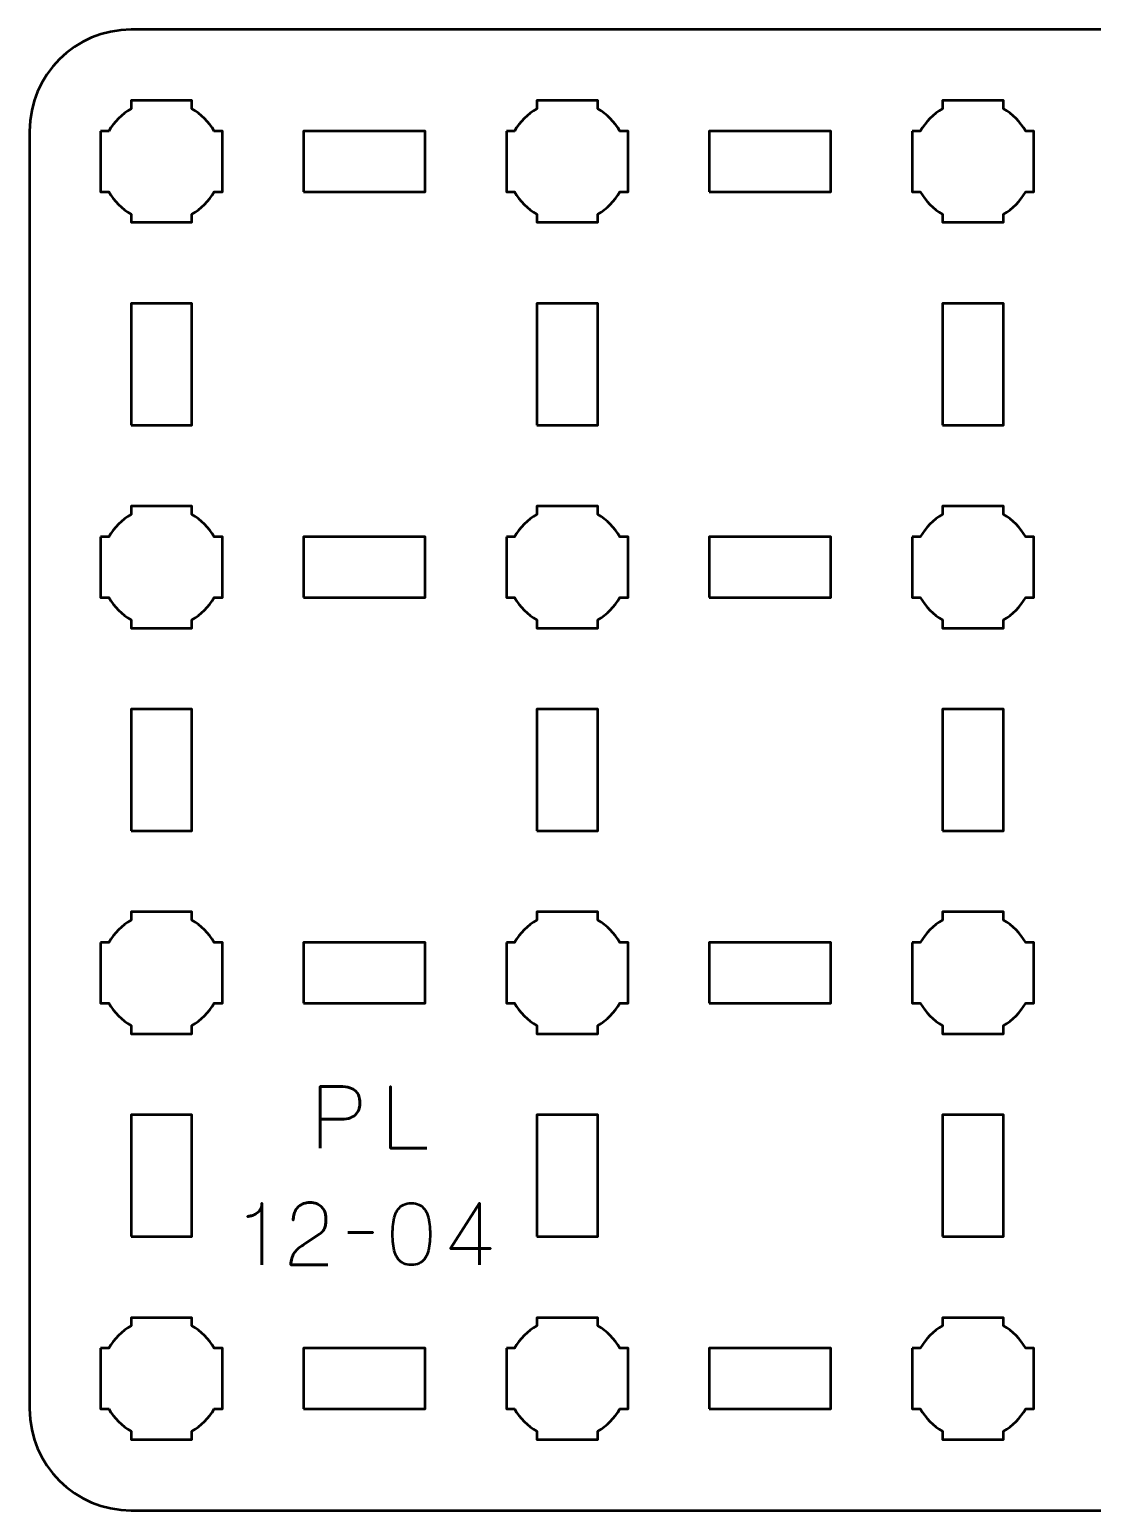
# Model space of a CAD drawing. Header units: centimetres. Extents: x -22.1 to 1.1, y -18.5 to -11.2.
# Drawn here: x -22.15 to -16.91, y -18.5 to -11.2 of the extents above; entities that cross this region are included whole.
import ezdxf

# ---------------------------------------------------------------- set-up
doc = ezdxf.new("R2010")
doc.units = ezdxf.units.CM
doc.header["$MEASUREMENT"] = 0
doc.layers.add('Layer 1', color=7, linetype='Continuous')

msp = doc.modelspace()

# ---------------------------------------------------------------- linework, layer by layer
at = {"layer": 'Layer 1', "color": 250, "lineweight": 53}
for points in [[(-20.8, -12), (-20.2, -12), (-20.2, -11.7), (-20.8, -11.7), (-20.8, -12)], [(-18.8, -12), (-18.2, -12), (-18.2, -11.7), (-18.8, -11.7), (-18.8, -12)], [(-21.65, -13.15), (-21.35, -13.15), (-21.35, -12.55), (-21.65, -12.55), (-21.65, -13.15)], [(-19.65, -13.15), (-19.35, -13.15), (-19.35, -12.55), (-19.65, -12.55), (-19.65, -13.15)], [(-17.65, -13.15), (-17.35, -13.15), (-17.35, -12.55), (-17.65, -12.55), (-17.65, -13.15)], [(-20.8, -14), (-20.2, -14), (-20.2, -13.7), (-20.8, -13.7), (-20.8, -14)], [(-18.8, -14), (-18.2, -14), (-18.2, -13.7), (-18.8, -13.7), (-18.8, -14)], [(-21.65, -15.15), (-21.35, -15.15), (-21.35, -14.55), (-21.65, -14.55), (-21.65, -15.15)], [(-19.65, -15.15), (-19.35, -15.15), (-19.35, -14.55), (-19.65, -14.55), (-19.65, -15.15)], [(-17.65, -15.15), (-17.35, -15.15), (-17.35, -14.55), (-17.65, -14.55), (-17.65, -15.15)], [(-20.8, -16), (-20.2, -16), (-20.2, -15.7), (-20.8, -15.7), (-20.8, -16)], [(-18.8, -16), (-18.2, -16), (-18.2, -15.7), (-18.8, -15.7), (-18.8, -16)], [(-21.65, -17.15), (-21.35, -17.15), (-21.35, -16.55), (-21.65, -16.55), (-21.65, -17.15)], [(-19.65, -17.15), (-19.35, -17.15), (-19.35, -16.55), (-19.65, -16.55), (-19.65, -17.15)], [(-17.65, -17.15), (-17.35, -17.15), (-17.35, -16.55), (-17.65, -16.55), (-17.65, -17.15)], [(-20.8, -18), (-20.2, -18), (-20.2, -17.7), (-20.8, -17.7), (-20.8, -18)], [(-18.8, -18), (-18.2, -18), (-18.2, -17.7), (-18.8, -17.7), (-18.8, -18)]]:
    msp.add_lwpolyline(points, close=True, dxfattribs=at)
msp.add_open_spline([(-22.15, -18), (-22.15, -18), (-22.15, -11.7), (-22.15, -11.7), (-22.15, -11.7), (-22.15, -11.42391), (-21.92609, -11.2), (-21.65, -11.2), (-21.65, -11.2), (-21.65, -11.2), (0.65, -11.2), (0.65, -11.2), (0.65, -11.2), (0.92609, -11.2), (1.15, -11.42391), (1.15, -11.7), (1.15, -11.7), (1.15, -11.7), (1.15, -18), (1.15, -18), (1.15, -18), (1.15, -18.27609), (0.92609, -18.5), (0.65, -18.5), (0.65, -18.5), (0.65, -18.5), (-21.65, -18.5), (-21.65, -18.5), (-21.65, -18.5), (-21.92609, -18.5), (-22.15, -18.27609), (-22.15, -18)], degree=3, knots=[0, 0, 0, 0, 0.125, 0.125, 0.125, 0.125, 0.25, 0.25, 0.25, 0.25, 0.375, 0.375, 0.375, 0.375, 0.5, 0.5, 0.5, 0.5, 0.625, 0.625, 0.625, 0.625, 0.75, 0.75, 0.75, 0.75, 0.875, 0.875, 0.875, 0.875, 1, 1, 1, 1], dxfattribs=at)
at = {"layer": 'Layer 1', "lineweight": 53}
for points in [[(-21.8, -11.7), (-21.8, -11.7), (-21.75985, -11.7), (-21.75985, -11.7), (-21.75985, -11.7), (-21.7335, -11.65447), (-21.69553, -11.6165), (-21.65, -11.59015), (-21.65, -11.59015), (-21.65, -11.59015), (-21.65, -11.55), (-21.65, -11.55), (-21.65, -11.55), (-21.65, -11.55), (-21.5, -11.55), (-21.5, -11.55), (-21.5, -11.55), (-21.5, -11.55), (-21.35, -11.55), (-21.35, -11.55), (-21.35, -11.55), (-21.35, -11.55), (-21.35, -11.59015), (-21.35, -11.59015), (-21.35, -11.59015), (-21.30447, -11.6165), (-21.2665, -11.65447), (-21.24015, -11.7), (-21.24015, -11.7), (-21.24015, -11.7), (-21.2, -11.7), (-21.2, -11.7), (-21.2, -11.7), (-21.2, -11.7), (-21.2, -11.85), (-21.2, -11.85), (-21.2, -11.85), (-21.2, -11.85), (-21.2, -12), (-21.2, -12), (-21.2, -12), (-21.2, -12), (-21.24015, -12), (-21.24015, -12), (-21.24015, -12), (-21.2665, -12.04553), (-21.30447, -12.0835), (-21.35, -12.10985), (-21.35, -12.10985), (-21.35, -12.10985), (-21.35, -12.15), (-21.35, -12.15), (-21.35, -12.15), (-21.35, -12.15), (-21.5, -12.15), (-21.5, -12.15), (-21.5, -12.15), (-21.5, -12.15), (-21.65, -12.15), (-21.65, -12.15), (-21.65, -12.15), (-21.65, -12.15), (-21.65, -12.10985), (-21.65, -12.10985), (-21.65, -12.10985), (-21.69553, -12.0835), (-21.7335, -12.04553), (-21.75985, -12), (-21.75985, -12), (-21.75985, -12), (-21.8, -12), (-21.8, -12), (-21.8, -12), (-21.8, -12), (-21.8, -11.85), (-21.8, -11.85), (-21.8, -11.85), (-21.8, -11.85), (-21.8, -11.7), (-21.8, -11.7)], [(-19.8, -11.7), (-19.8, -11.7), (-19.75985, -11.7), (-19.75985, -11.7), (-19.75985, -11.7), (-19.7335, -11.65447), (-19.69553, -11.6165), (-19.65, -11.59015), (-19.65, -11.59015), (-19.65, -11.59015), (-19.65, -11.55), (-19.65, -11.55), (-19.65, -11.55), (-19.65, -11.55), (-19.5, -11.55), (-19.5, -11.55), (-19.5, -11.55), (-19.5, -11.55), (-19.35, -11.55), (-19.35, -11.55), (-19.35, -11.55), (-19.35, -11.55), (-19.35, -11.59015), (-19.35, -11.59015), (-19.35, -11.59015), (-19.30447, -11.6165), (-19.2665, -11.65447), (-19.24015, -11.7), (-19.24015, -11.7), (-19.24015, -11.7), (-19.2, -11.7), (-19.2, -11.7), (-19.2, -11.7), (-19.2, -11.7), (-19.2, -11.85), (-19.2, -11.85), (-19.2, -11.85), (-19.2, -11.85), (-19.2, -12), (-19.2, -12), (-19.2, -12), (-19.2, -12), (-19.24015, -12), (-19.24015, -12), (-19.24015, -12), (-19.2665, -12.04553), (-19.30447, -12.0835), (-19.35, -12.10985), (-19.35, -12.10985), (-19.35, -12.10985), (-19.35, -12.15), (-19.35, -12.15), (-19.35, -12.15), (-19.35, -12.15), (-19.5, -12.15), (-19.5, -12.15), (-19.5, -12.15), (-19.5, -12.15), (-19.65, -12.15), (-19.65, -12.15), (-19.65, -12.15), (-19.65, -12.15), (-19.65, -12.10985), (-19.65, -12.10985), (-19.65, -12.10985), (-19.69553, -12.0835), (-19.7335, -12.04553), (-19.75985, -12), (-19.75985, -12), (-19.75985, -12), (-19.8, -12), (-19.8, -12), (-19.8, -12), (-19.8, -12), (-19.8, -11.85), (-19.8, -11.85), (-19.8, -11.85), (-19.8, -11.85), (-19.8, -11.7), (-19.8, -11.7)], [(-17.8, -11.7), (-17.8, -11.7), (-17.75985, -11.7), (-17.75985, -11.7), (-17.75985, -11.7), (-17.7335, -11.65447), (-17.69553, -11.6165), (-17.65, -11.59015), (-17.65, -11.59015), (-17.65, -11.59015), (-17.65, -11.55), (-17.65, -11.55), (-17.65, -11.55), (-17.65, -11.55), (-17.5, -11.55), (-17.5, -11.55), (-17.5, -11.55), (-17.5, -11.55), (-17.35, -11.55), (-17.35, -11.55), (-17.35, -11.55), (-17.35, -11.55), (-17.35, -11.59015), (-17.35, -11.59015), (-17.35, -11.59015), (-17.30447, -11.6165), (-17.2665, -11.65447), (-17.24015, -11.7), (-17.24015, -11.7), (-17.24015, -11.7), (-17.2, -11.7), (-17.2, -11.7), (-17.2, -11.7), (-17.2, -11.7), (-17.2, -11.85), (-17.2, -11.85), (-17.2, -11.85), (-17.2, -11.85), (-17.2, -12), (-17.2, -12), (-17.2, -12), (-17.2, -12), (-17.24015, -12), (-17.24015, -12), (-17.24015, -12), (-17.2665, -12.04553), (-17.30447, -12.0835), (-17.35, -12.10985), (-17.35, -12.10985), (-17.35, -12.10985), (-17.35, -12.15), (-17.35, -12.15), (-17.35, -12.15), (-17.35, -12.15), (-17.5, -12.15), (-17.5, -12.15), (-17.5, -12.15), (-17.5, -12.15), (-17.65, -12.15), (-17.65, -12.15), (-17.65, -12.15), (-17.65, -12.15), (-17.65, -12.10985), (-17.65, -12.10985), (-17.65, -12.10985), (-17.69553, -12.0835), (-17.7335, -12.04553), (-17.75985, -12), (-17.75985, -12), (-17.75985, -12), (-17.8, -12), (-17.8, -12), (-17.8, -12), (-17.8, -12), (-17.8, -11.85), (-17.8, -11.85), (-17.8, -11.85), (-17.8, -11.85), (-17.8, -11.7), (-17.8, -11.7)], [(-21.8, -13.7), (-21.8, -13.7), (-21.75985, -13.7), (-21.75985, -13.7), (-21.75985, -13.7), (-21.7335, -13.65447), (-21.69553, -13.6165), (-21.65, -13.59015), (-21.65, -13.59015), (-21.65, -13.59015), (-21.65, -13.55), (-21.65, -13.55), (-21.65, -13.55), (-21.65, -13.55), (-21.5, -13.55), (-21.5, -13.55), (-21.5, -13.55), (-21.5, -13.55), (-21.35, -13.55), (-21.35, -13.55), (-21.35, -13.55), (-21.35, -13.55), (-21.35, -13.59015), (-21.35, -13.59015), (-21.35, -13.59015), (-21.30447, -13.6165), (-21.2665, -13.65447), (-21.24015, -13.7), (-21.24015, -13.7), (-21.24015, -13.7), (-21.2, -13.7), (-21.2, -13.7), (-21.2, -13.7), (-21.2, -13.7), (-21.2, -13.85), (-21.2, -13.85), (-21.2, -13.85), (-21.2, -13.85), (-21.2, -14), (-21.2, -14), (-21.2, -14), (-21.2, -14), (-21.24015, -14), (-21.24015, -14), (-21.24015, -14), (-21.2665, -14.04553), (-21.30447, -14.0835), (-21.35, -14.10985), (-21.35, -14.10985), (-21.35, -14.10985), (-21.35, -14.15), (-21.35, -14.15), (-21.35, -14.15), (-21.35, -14.15), (-21.5, -14.15), (-21.5, -14.15), (-21.5, -14.15), (-21.5, -14.15), (-21.65, -14.15), (-21.65, -14.15), (-21.65, -14.15), (-21.65, -14.15), (-21.65, -14.10985), (-21.65, -14.10985), (-21.65, -14.10985), (-21.69553, -14.0835), (-21.7335, -14.04553), (-21.75985, -14), (-21.75985, -14), (-21.75985, -14), (-21.8, -14), (-21.8, -14), (-21.8, -14), (-21.8, -14), (-21.8, -13.85), (-21.8, -13.85), (-21.8, -13.85), (-21.8, -13.85), (-21.8, -13.7), (-21.8, -13.7)], [(-19.8, -13.7), (-19.8, -13.7), (-19.75985, -13.7), (-19.75985, -13.7), (-19.75985, -13.7), (-19.7335, -13.65447), (-19.69553, -13.6165), (-19.65, -13.59015), (-19.65, -13.59015), (-19.65, -13.59015), (-19.65, -13.55), (-19.65, -13.55), (-19.65, -13.55), (-19.65, -13.55), (-19.5, -13.55), (-19.5, -13.55), (-19.5, -13.55), (-19.5, -13.55), (-19.35, -13.55), (-19.35, -13.55), (-19.35, -13.55), (-19.35, -13.55), (-19.35, -13.59015), (-19.35, -13.59015), (-19.35, -13.59015), (-19.30447, -13.6165), (-19.2665, -13.65447), (-19.24015, -13.7), (-19.24015, -13.7), (-19.24015, -13.7), (-19.2, -13.7), (-19.2, -13.7), (-19.2, -13.7), (-19.2, -13.7), (-19.2, -13.85), (-19.2, -13.85), (-19.2, -13.85), (-19.2, -13.85), (-19.2, -14), (-19.2, -14), (-19.2, -14), (-19.2, -14), (-19.24015, -14), (-19.24015, -14), (-19.24015, -14), (-19.2665, -14.04553), (-19.30447, -14.0835), (-19.35, -14.10985), (-19.35, -14.10985), (-19.35, -14.10985), (-19.35, -14.15), (-19.35, -14.15), (-19.35, -14.15), (-19.35, -14.15), (-19.5, -14.15), (-19.5, -14.15), (-19.5, -14.15), (-19.5, -14.15), (-19.65, -14.15), (-19.65, -14.15), (-19.65, -14.15), (-19.65, -14.15), (-19.65, -14.10985), (-19.65, -14.10985), (-19.65, -14.10985), (-19.69553, -14.0835), (-19.7335, -14.04553), (-19.75985, -14), (-19.75985, -14), (-19.75985, -14), (-19.8, -14), (-19.8, -14), (-19.8, -14), (-19.8, -14), (-19.8, -13.85), (-19.8, -13.85), (-19.8, -13.85), (-19.8, -13.85), (-19.8, -13.7), (-19.8, -13.7)], [(-17.8, -13.7), (-17.8, -13.7), (-17.75985, -13.7), (-17.75985, -13.7), (-17.75985, -13.7), (-17.7335, -13.65447), (-17.69553, -13.6165), (-17.65, -13.59015), (-17.65, -13.59015), (-17.65, -13.59015), (-17.65, -13.55), (-17.65, -13.55), (-17.65, -13.55), (-17.65, -13.55), (-17.5, -13.55), (-17.5, -13.55), (-17.5, -13.55), (-17.5, -13.55), (-17.35, -13.55), (-17.35, -13.55), (-17.35, -13.55), (-17.35, -13.55), (-17.35, -13.59015), (-17.35, -13.59015), (-17.35, -13.59015), (-17.30447, -13.6165), (-17.2665, -13.65447), (-17.24015, -13.7), (-17.24015, -13.7), (-17.24015, -13.7), (-17.2, -13.7), (-17.2, -13.7), (-17.2, -13.7), (-17.2, -13.7), (-17.2, -13.85), (-17.2, -13.85), (-17.2, -13.85), (-17.2, -13.85), (-17.2, -14), (-17.2, -14), (-17.2, -14), (-17.2, -14), (-17.24015, -14), (-17.24015, -14), (-17.24015, -14), (-17.2665, -14.04553), (-17.30447, -14.0835), (-17.35, -14.10985), (-17.35, -14.10985), (-17.35, -14.10985), (-17.35, -14.15), (-17.35, -14.15), (-17.35, -14.15), (-17.35, -14.15), (-17.5, -14.15), (-17.5, -14.15), (-17.5, -14.15), (-17.5, -14.15), (-17.65, -14.15), (-17.65, -14.15), (-17.65, -14.15), (-17.65, -14.15), (-17.65, -14.10985), (-17.65, -14.10985), (-17.65, -14.10985), (-17.69553, -14.0835), (-17.7335, -14.04553), (-17.75985, -14), (-17.75985, -14), (-17.75985, -14), (-17.8, -14), (-17.8, -14), (-17.8, -14), (-17.8, -14), (-17.8, -13.85), (-17.8, -13.85), (-17.8, -13.85), (-17.8, -13.85), (-17.8, -13.7), (-17.8, -13.7)], [(-21.8, -15.7), (-21.8, -15.7), (-21.75985, -15.7), (-21.75985, -15.7), (-21.75985, -15.7), (-21.7335, -15.65447), (-21.69553, -15.6165), (-21.65, -15.59015), (-21.65, -15.59015), (-21.65, -15.59015), (-21.65, -15.55), (-21.65, -15.55), (-21.65, -15.55), (-21.65, -15.55), (-21.5, -15.55), (-21.5, -15.55), (-21.5, -15.55), (-21.5, -15.55), (-21.35, -15.55), (-21.35, -15.55), (-21.35, -15.55), (-21.35, -15.55), (-21.35, -15.59015), (-21.35, -15.59015), (-21.35, -15.59015), (-21.30447, -15.6165), (-21.2665, -15.65447), (-21.24015, -15.7), (-21.24015, -15.7), (-21.24015, -15.7), (-21.2, -15.7), (-21.2, -15.7), (-21.2, -15.7), (-21.2, -15.7), (-21.2, -15.85), (-21.2, -15.85), (-21.2, -15.85), (-21.2, -15.85), (-21.2, -16), (-21.2, -16), (-21.2, -16), (-21.2, -16), (-21.24015, -16), (-21.24015, -16), (-21.24015, -16), (-21.2665, -16.04553), (-21.30447, -16.0835), (-21.35, -16.10985), (-21.35, -16.10985), (-21.35, -16.10985), (-21.35, -16.15), (-21.35, -16.15), (-21.35, -16.15), (-21.35, -16.15), (-21.5, -16.15), (-21.5, -16.15), (-21.5, -16.15), (-21.5, -16.15), (-21.65, -16.15), (-21.65, -16.15), (-21.65, -16.15), (-21.65, -16.15), (-21.65, -16.10985), (-21.65, -16.10985), (-21.65, -16.10985), (-21.69553, -16.0835), (-21.7335, -16.04553), (-21.75985, -16), (-21.75985, -16), (-21.75985, -16), (-21.8, -16), (-21.8, -16), (-21.8, -16), (-21.8, -16), (-21.8, -15.85), (-21.8, -15.85), (-21.8, -15.85), (-21.8, -15.85), (-21.8, -15.7), (-21.8, -15.7)], [(-19.8, -15.7), (-19.8, -15.7), (-19.75985, -15.7), (-19.75985, -15.7), (-19.75985, -15.7), (-19.7335, -15.65447), (-19.69553, -15.6165), (-19.65, -15.59015), (-19.65, -15.59015), (-19.65, -15.59015), (-19.65, -15.55), (-19.65, -15.55), (-19.65, -15.55), (-19.65, -15.55), (-19.5, -15.55), (-19.5, -15.55), (-19.5, -15.55), (-19.5, -15.55), (-19.35, -15.55), (-19.35, -15.55), (-19.35, -15.55), (-19.35, -15.55), (-19.35, -15.59015), (-19.35, -15.59015), (-19.35, -15.59015), (-19.30447, -15.6165), (-19.2665, -15.65447), (-19.24015, -15.7), (-19.24015, -15.7), (-19.24015, -15.7), (-19.2, -15.7), (-19.2, -15.7), (-19.2, -15.7), (-19.2, -15.7), (-19.2, -15.85), (-19.2, -15.85), (-19.2, -15.85), (-19.2, -15.85), (-19.2, -16), (-19.2, -16), (-19.2, -16), (-19.2, -16), (-19.24015, -16), (-19.24015, -16), (-19.24015, -16), (-19.2665, -16.04553), (-19.30447, -16.0835), (-19.35, -16.10985), (-19.35, -16.10985), (-19.35, -16.10985), (-19.35, -16.15), (-19.35, -16.15), (-19.35, -16.15), (-19.35, -16.15), (-19.5, -16.15), (-19.5, -16.15), (-19.5, -16.15), (-19.5, -16.15), (-19.65, -16.15), (-19.65, -16.15), (-19.65, -16.15), (-19.65, -16.15), (-19.65, -16.10985), (-19.65, -16.10985), (-19.65, -16.10985), (-19.69553, -16.0835), (-19.7335, -16.04553), (-19.75985, -16), (-19.75985, -16), (-19.75985, -16), (-19.8, -16), (-19.8, -16), (-19.8, -16), (-19.8, -16), (-19.8, -15.85), (-19.8, -15.85), (-19.8, -15.85), (-19.8, -15.85), (-19.8, -15.7), (-19.8, -15.7)], [(-17.8, -15.7), (-17.8, -15.7), (-17.75985, -15.7), (-17.75985, -15.7), (-17.75985, -15.7), (-17.7335, -15.65447), (-17.69553, -15.6165), (-17.65, -15.59015), (-17.65, -15.59015), (-17.65, -15.59015), (-17.65, -15.55), (-17.65, -15.55), (-17.65, -15.55), (-17.65, -15.55), (-17.5, -15.55), (-17.5, -15.55), (-17.5, -15.55), (-17.5, -15.55), (-17.35, -15.55), (-17.35, -15.55), (-17.35, -15.55), (-17.35, -15.55), (-17.35, -15.59015), (-17.35, -15.59015), (-17.35, -15.59015), (-17.30447, -15.6165), (-17.2665, -15.65447), (-17.24015, -15.7), (-17.24015, -15.7), (-17.24015, -15.7), (-17.2, -15.7), (-17.2, -15.7), (-17.2, -15.7), (-17.2, -15.7), (-17.2, -15.85), (-17.2, -15.85), (-17.2, -15.85), (-17.2, -15.85), (-17.2, -16), (-17.2, -16), (-17.2, -16), (-17.2, -16), (-17.24015, -16), (-17.24015, -16), (-17.24015, -16), (-17.2665, -16.04553), (-17.30447, -16.0835), (-17.35, -16.10985), (-17.35, -16.10985), (-17.35, -16.10985), (-17.35, -16.15), (-17.35, -16.15), (-17.35, -16.15), (-17.35, -16.15), (-17.5, -16.15), (-17.5, -16.15), (-17.5, -16.15), (-17.5, -16.15), (-17.65, -16.15), (-17.65, -16.15), (-17.65, -16.15), (-17.65, -16.15), (-17.65, -16.10985), (-17.65, -16.10985), (-17.65, -16.10985), (-17.69553, -16.0835), (-17.7335, -16.04553), (-17.75985, -16), (-17.75985, -16), (-17.75985, -16), (-17.8, -16), (-17.8, -16), (-17.8, -16), (-17.8, -16), (-17.8, -15.85), (-17.8, -15.85), (-17.8, -15.85), (-17.8, -15.85), (-17.8, -15.7), (-17.8, -15.7)], [(-21.8, -17.7), (-21.8, -17.7), (-21.75985, -17.7), (-21.75985, -17.7), (-21.75985, -17.7), (-21.7335, -17.65447), (-21.69553, -17.6165), (-21.65, -17.59015), (-21.65, -17.59015), (-21.65, -17.59015), (-21.65, -17.55), (-21.65, -17.55), (-21.65, -17.55), (-21.65, -17.55), (-21.5, -17.55), (-21.5, -17.55), (-21.5, -17.55), (-21.5, -17.55), (-21.35, -17.55), (-21.35, -17.55), (-21.35, -17.55), (-21.35, -17.55), (-21.35, -17.59015), (-21.35, -17.59015), (-21.35, -17.59015), (-21.30447, -17.6165), (-21.2665, -17.65447), (-21.24015, -17.7), (-21.24015, -17.7), (-21.24015, -17.7), (-21.2, -17.7), (-21.2, -17.7), (-21.2, -17.7), (-21.2, -17.7), (-21.2, -17.85), (-21.2, -17.85), (-21.2, -17.85), (-21.2, -17.85), (-21.2, -18), (-21.2, -18), (-21.2, -18), (-21.2, -18), (-21.24015, -18), (-21.24015, -18), (-21.24015, -18), (-21.2665, -18.04553), (-21.30447, -18.0835), (-21.35, -18.10985), (-21.35, -18.10985), (-21.35, -18.10985), (-21.35, -18.15), (-21.35, -18.15), (-21.35, -18.15), (-21.35, -18.15), (-21.5, -18.15), (-21.5, -18.15), (-21.5, -18.15), (-21.5, -18.15), (-21.65, -18.15), (-21.65, -18.15), (-21.65, -18.15), (-21.65, -18.15), (-21.65, -18.10985), (-21.65, -18.10985), (-21.65, -18.10985), (-21.69553, -18.0835), (-21.7335, -18.04553), (-21.75985, -18), (-21.75985, -18), (-21.75985, -18), (-21.8, -18), (-21.8, -18), (-21.8, -18), (-21.8, -18), (-21.8, -17.85), (-21.8, -17.85), (-21.8, -17.85), (-21.8, -17.85), (-21.8, -17.7), (-21.8, -17.7)], [(-19.8, -17.7), (-19.8, -17.7), (-19.75985, -17.7), (-19.75985, -17.7), (-19.75985, -17.7), (-19.7335, -17.65447), (-19.69553, -17.6165), (-19.65, -17.59015), (-19.65, -17.59015), (-19.65, -17.59015), (-19.65, -17.55), (-19.65, -17.55), (-19.65, -17.55), (-19.65, -17.55), (-19.5, -17.55), (-19.5, -17.55), (-19.5, -17.55), (-19.5, -17.55), (-19.35, -17.55), (-19.35, -17.55), (-19.35, -17.55), (-19.35, -17.55), (-19.35, -17.59015), (-19.35, -17.59015), (-19.35, -17.59015), (-19.30447, -17.6165), (-19.2665, -17.65447), (-19.24015, -17.7), (-19.24015, -17.7), (-19.24015, -17.7), (-19.2, -17.7), (-19.2, -17.7), (-19.2, -17.7), (-19.2, -17.7), (-19.2, -17.85), (-19.2, -17.85), (-19.2, -17.85), (-19.2, -17.85), (-19.2, -18), (-19.2, -18), (-19.2, -18), (-19.2, -18), (-19.24015, -18), (-19.24015, -18), (-19.24015, -18), (-19.2665, -18.04553), (-19.30447, -18.0835), (-19.35, -18.10985), (-19.35, -18.10985), (-19.35, -18.10985), (-19.35, -18.15), (-19.35, -18.15), (-19.35, -18.15), (-19.35, -18.15), (-19.5, -18.15), (-19.5, -18.15), (-19.5, -18.15), (-19.5, -18.15), (-19.65, -18.15), (-19.65, -18.15), (-19.65, -18.15), (-19.65, -18.15), (-19.65, -18.10985), (-19.65, -18.10985), (-19.65, -18.10985), (-19.69553, -18.0835), (-19.7335, -18.04553), (-19.75985, -18), (-19.75985, -18), (-19.75985, -18), (-19.8, -18), (-19.8, -18), (-19.8, -18), (-19.8, -18), (-19.8, -17.85), (-19.8, -17.85), (-19.8, -17.85), (-19.8, -17.85), (-19.8, -17.7), (-19.8, -17.7)], [(-17.8, -17.7), (-17.8, -17.7), (-17.75985, -17.7), (-17.75985, -17.7), (-17.75985, -17.7), (-17.7335, -17.65447), (-17.69553, -17.6165), (-17.65, -17.59015), (-17.65, -17.59015), (-17.65, -17.59015), (-17.65, -17.55), (-17.65, -17.55), (-17.65, -17.55), (-17.65, -17.55), (-17.5, -17.55), (-17.5, -17.55), (-17.5, -17.55), (-17.5, -17.55), (-17.35, -17.55), (-17.35, -17.55), (-17.35, -17.55), (-17.35, -17.55), (-17.35, -17.59015), (-17.35, -17.59015), (-17.35, -17.59015), (-17.30447, -17.6165), (-17.2665, -17.65447), (-17.24015, -17.7), (-17.24015, -17.7), (-17.24015, -17.7), (-17.2, -17.7), (-17.2, -17.7), (-17.2, -17.7), (-17.2, -17.7), (-17.2, -17.85), (-17.2, -17.85), (-17.2, -17.85), (-17.2, -17.85), (-17.2, -18), (-17.2, -18), (-17.2, -18), (-17.2, -18), (-17.24015, -18), (-17.24015, -18), (-17.24015, -18), (-17.2665, -18.04553), (-17.30447, -18.0835), (-17.35, -18.10985), (-17.35, -18.10985), (-17.35, -18.10985), (-17.35, -18.15), (-17.35, -18.15), (-17.35, -18.15), (-17.35, -18.15), (-17.5, -18.15), (-17.5, -18.15), (-17.5, -18.15), (-17.5, -18.15), (-17.65, -18.15), (-17.65, -18.15), (-17.65, -18.15), (-17.65, -18.15), (-17.65, -18.10985), (-17.65, -18.10985), (-17.65, -18.10985), (-17.69553, -18.0835), (-17.7335, -18.04553), (-17.75985, -18), (-17.75985, -18), (-17.75985, -18), (-17.8, -18), (-17.8, -18), (-17.8, -18), (-17.8, -18), (-17.8, -17.85), (-17.8, -17.85), (-17.8, -17.85), (-17.8, -17.85), (-17.8, -17.7), (-17.8, -17.7)]]:
    msp.add_open_spline(points, degree=3, knots=[0, 0, 0, 0, 0.05, 0.05, 0.05, 0.05, 0.1, 0.1, 0.1, 0.1, 0.15, 0.15, 0.15, 0.15, 0.2, 0.2, 0.2, 0.2, 0.25, 0.25, 0.25, 0.25, 0.3, 0.3, 0.3, 0.3, 0.35, 0.35, 0.35, 0.35, 0.4, 0.4, 0.4, 0.4, 0.45, 0.45, 0.45, 0.45, 0.5, 0.5, 0.5, 0.5, 0.55, 0.55, 0.55, 0.55, 0.6, 0.6, 0.6, 0.6, 0.65, 0.65, 0.65, 0.65, 0.7, 0.7, 0.7, 0.7, 0.75, 0.75, 0.75, 0.75, 0.8, 0.8, 0.8, 0.8, 0.85, 0.85, 0.85, 0.85, 0.9, 0.9, 0.9, 0.9, 0.95, 0.95, 0.95, 0.95, 1, 1, 1, 1], dxfattribs=at)
at = {"layer": 'Layer 1', "color": 5, "lineweight": 53}
for points, knots in [([(-20.71716, -16.71494), (-20.71716, -16.71494), (-20.71716, -16.40972), (-20.71716, -16.40972), (-20.71716, -16.40972), (-20.71716, -16.40972), (-20.61979, -16.40972), (-20.61979, -16.40972), (-20.61979, -16.40972), (-20.60032, -16.40979), (-20.58431, -16.41198), (-20.57168, -16.41621), (-20.57168, -16.41621), (-20.55912, -16.42037), (-20.54924, -16.42616), (-20.54211, -16.4335), (-20.54211, -16.4335), (-20.53499, -16.44076), (-20.52991, -16.44909), (-20.5268, -16.45847), (-20.5268, -16.45847), (-20.52377, -16.46786), (-20.52201, -16.47766), (-20.52158, -16.48804), (-20.52158, -16.48804), (-20.52109, -16.49841), (-20.52229, -16.50857), (-20.52511, -16.51844), (-20.52511, -16.51844), (-20.528, -16.52832), (-20.53287, -16.53728), (-20.53986, -16.54533), (-20.53986, -16.54533), (-20.54677, -16.55337), (-20.55615, -16.55979), (-20.56794, -16.56452), (-20.56794, -16.56452), (-20.57972, -16.56931), (-20.59432, -16.57171), (-20.61175, -16.57185), (-20.61175, -16.57185), (-20.61175, -16.57185), (-20.71716, -16.57185), (-20.71716, -16.57185), (-20.71716, -16.57185), (-20.71716, -16.57185), (-20.61175, -16.57185), (-20.61175, -16.57185), (-20.61175, -16.57185), (-20.59468, -16.57171), (-20.58021, -16.56931), (-20.5685, -16.56452), (-20.5685, -16.56452), (-20.55672, -16.55979), (-20.54733, -16.55337), (-20.54028, -16.54533), (-20.54028, -16.54533), (-20.53329, -16.53728), (-20.52828, -16.52832), (-20.52532, -16.51844), (-20.52532, -16.51844), (-20.52236, -16.50857), (-20.52109, -16.49841), (-20.52158, -16.48804), (-20.52158, -16.48804), (-20.52201, -16.47766), (-20.52377, -16.46786), (-20.52694, -16.45847), (-20.52694, -16.45847), (-20.53005, -16.44909), (-20.53527, -16.44076), (-20.5424, -16.4335), (-20.5424, -16.4335), (-20.54959, -16.42616), (-20.55947, -16.42037), (-20.57203, -16.41621), (-20.57203, -16.41621), (-20.58466, -16.41198), (-20.60053, -16.40979), (-20.61979, -16.40972), (-20.61979, -16.40972), (-20.61979, -16.40972), (-20.71716, -16.40972), (-20.71716, -16.40972), (-20.71716, -16.40972), (-20.71716, -16.40972), (-20.71716, -16.71494), (-20.71716, -16.71494)], [0, 0, 0, 0, 0.0454545, 0.0454545, 0.0454545, 0.0454545, 0.0909091, 0.0909091, 0.0909091, 0.0909091, 0.1363636, 0.1363636, 0.1363636, 0.1363636, 0.1818182, 0.1818182, 0.1818182, 0.1818182, 0.2272727, 0.2272727, 0.2272727, 0.2272727, 0.2727273, 0.2727273, 0.2727273, 0.2727273, 0.3181818, 0.3181818, 0.3181818, 0.3181818, 0.3636364, 0.3636364, 0.3636364, 0.3636364, 0.4090909, 0.4090909, 0.4090909, 0.4090909, 0.4545455, 0.4545455, 0.4545455, 0.4545455, 0.5, 0.5, 0.5, 0.5, 0.5454545, 0.5454545, 0.5454545, 0.5454545, 0.5909091, 0.5909091, 0.5909091, 0.5909091, 0.6363636, 0.6363636, 0.6363636, 0.6363636, 0.6818182, 0.6818182, 0.6818182, 0.6818182, 0.7272727, 0.7272727, 0.7272727, 0.7272727, 0.7727273, 0.7727273, 0.7727273, 0.7727273, 0.8181818, 0.8181818, 0.8181818, 0.8181818, 0.8636364, 0.8636364, 0.8636364, 0.8636364, 0.9090909, 0.9090909, 0.9090909, 0.9090909, 0.9545455, 0.9545455, 0.9545455, 0.9545455, 1, 1, 1, 1]), ([(-20.19266, -16.71494), (-20.19266, -16.71494), (-20.37088, -16.71494), (-20.37088, -16.71494), (-20.37088, -16.71494), (-20.37088, -16.71494), (-20.37088, -16.40972), (-20.37088, -16.40972), (-20.37088, -16.40972), (-20.37088, -16.40972), (-20.37088, -16.71494), (-20.37088, -16.71494), (-20.37088, -16.71494), (-20.37088, -16.71494), (-20.19266, -16.71494), (-20.19266, -16.71494)], [0, 0, 0, 0, 0.25, 0.25, 0.25, 0.25, 0.5, 0.5, 0.5, 0.5, 0.75, 0.75, 0.75, 0.75, 1, 1, 1, 1]), ([(-21.0046, -17.29025), (-21.0046, -17.29025), (-21.0046, -16.98503), (-21.0046, -16.98503), (-21.0046, -16.98503), (-21.00467, -16.9954), (-21.00651, -17.00429), (-21.01004, -17.0117), (-21.01004, -17.0117), (-21.01349, -17.01918), (-21.01808, -17.02532), (-21.02372, -17.03025), (-21.02372, -17.03025), (-21.02937, -17.03519), (-21.03544, -17.03914), (-21.04193, -17.04211), (-21.04193, -17.04211), (-21.04842, -17.045), (-21.0547, -17.04719), (-21.06077, -17.04853), (-21.06077, -17.04853), (-21.0669, -17.04994), (-21.07213, -17.05079), (-21.07657, -17.05107), (-21.07657, -17.05107), (-21.07213, -17.05079), (-21.0669, -17.04994), (-21.06077, -17.04853), (-21.06077, -17.04853), (-21.0547, -17.04719), (-21.04842, -17.045), (-21.04193, -17.04211), (-21.04193, -17.04211), (-21.03544, -17.03914), (-21.02937, -17.03519), (-21.02372, -17.03025), (-21.02372, -17.03025), (-21.01808, -17.02532), (-21.01349, -17.01918), (-21.01004, -17.0117), (-21.01004, -17.0117), (-21.00651, -17.00429), (-21.00467, -16.9954), (-21.0046, -16.98503), (-21.0046, -16.98503), (-21.0046, -16.98503), (-21.0046, -17.29025), (-21.0046, -17.29025)], [0, 0, 0, 0, 0.0833333, 0.0833333, 0.0833333, 0.0833333, 0.1666667, 0.1666667, 0.1666667, 0.1666667, 0.25, 0.25, 0.25, 0.25, 0.3333333, 0.3333333, 0.3333333, 0.3333333, 0.4166667, 0.4166667, 0.4166667, 0.4166667, 0.5, 0.5, 0.5, 0.5, 0.5833333, 0.5833333, 0.5833333, 0.5833333, 0.6666667, 0.6666667, 0.6666667, 0.6666667, 0.75, 0.75, 0.75, 0.75, 0.8333333, 0.8333333, 0.8333333, 0.8333333, 0.9166667, 0.9166667, 0.9166667, 0.9166667, 1, 1, 1, 1]), ([(-20.68076, -17.29025), (-20.68076, -17.29025), (-20.86237, -17.29025), (-20.86237, -17.29025), (-20.86237, -17.29025), (-20.86202, -17.27797), (-20.86047, -17.26711), (-20.85785, -17.25779), (-20.85785, -17.25779), (-20.85517, -17.24848), (-20.85158, -17.2403), (-20.84713, -17.23324), (-20.84713, -17.23324), (-20.84261, -17.22619), (-20.83746, -17.21991), (-20.83161, -17.2144), (-20.83161, -17.2144), (-20.82575, -17.20883), (-20.81947, -17.20375), (-20.8127, -17.19895), (-20.8127, -17.19895), (-20.80593, -17.19422), (-20.79894, -17.1895), (-20.79167, -17.18484), (-20.79167, -17.18484), (-20.79167, -17.18484), (-20.71928, -17.13658), (-20.71928, -17.13658), (-20.71928, -17.13658), (-20.71188, -17.13136), (-20.70609, -17.12565), (-20.702, -17.11951), (-20.702, -17.11951), (-20.69784, -17.11337), (-20.69494, -17.10688), (-20.69318, -17.10003), (-20.69318, -17.10003), (-20.69149, -17.09326), (-20.69043, -17.08628), (-20.69008, -17.07922), (-20.69008, -17.07922), (-20.68972, -17.07209), (-20.68958, -17.06497), (-20.68965, -17.05784), (-20.68965, -17.05784), (-20.68965, -17.05199), (-20.69043, -17.04571), (-20.69198, -17.03893), (-20.69198, -17.03893), (-20.6936, -17.03223), (-20.69614, -17.02553), (-20.69974, -17.0189), (-20.69974, -17.0189), (-20.70334, -17.01226), (-20.70814, -17.0062), (-20.71413, -17.00069), (-20.71413, -17.00069), (-20.72013, -16.99526), (-20.72754, -16.99089), (-20.73636, -16.98757), (-20.73636, -16.98757), (-20.74518, -16.98425), (-20.75555, -16.98256), (-20.76754, -16.98249), (-20.76754, -16.98249), (-20.77961, -16.98256), (-20.79026, -16.98425), (-20.79944, -16.9875), (-20.79944, -16.9875), (-20.80861, -16.99074), (-20.81644, -16.99526), (-20.82293, -17.00097), (-20.82293, -17.00097), (-20.82942, -17.00669), (-20.83464, -17.01332), (-20.83873, -17.02073), (-20.83873, -17.02073), (-20.84283, -17.02814), (-20.84579, -17.03604), (-20.84769, -17.04437), (-20.84769, -17.04437), (-20.8496, -17.05269), (-20.85052, -17.06116), (-20.85052, -17.0697), (-20.85052, -17.0697), (-20.85052, -17.06116), (-20.8496, -17.05269), (-20.84769, -17.04437), (-20.84769, -17.04437), (-20.84579, -17.03604), (-20.84283, -17.02814), (-20.83873, -17.02073), (-20.83873, -17.02073), (-20.83464, -17.01332), (-20.82942, -17.00669), (-20.82293, -17.00097), (-20.82293, -17.00097), (-20.81644, -16.99526), (-20.80861, -16.99074), (-20.79944, -16.9875), (-20.79944, -16.9875), (-20.79026, -16.98425), (-20.77961, -16.98256), (-20.76754, -16.98249), (-20.76754, -16.98249), (-20.75555, -16.98256), (-20.74518, -16.98425), (-20.73636, -16.98757), (-20.73636, -16.98757), (-20.72754, -16.99089), (-20.72013, -16.99526), (-20.71413, -17.00069), (-20.71413, -17.00069), (-20.70814, -17.0062), (-20.70334, -17.01226), (-20.69974, -17.0189), (-20.69974, -17.0189), (-20.69614, -17.02553), (-20.6936, -17.03223), (-20.69198, -17.03893), (-20.69198, -17.03893), (-20.69043, -17.04571), (-20.68965, -17.05199), (-20.68965, -17.05784), (-20.68965, -17.05784), (-20.68958, -17.06497), (-20.68972, -17.07209), (-20.69008, -17.07922), (-20.69008, -17.07922), (-20.69043, -17.08628), (-20.69149, -17.09326), (-20.69318, -17.10003), (-20.69318, -17.10003), (-20.69494, -17.10688), (-20.69784, -17.11337), (-20.702, -17.11951), (-20.702, -17.11951), (-20.70609, -17.12565), (-20.71188, -17.13136), (-20.71928, -17.13658), (-20.71928, -17.13658), (-20.71928, -17.13658), (-20.79167, -17.18484), (-20.79167, -17.18484), (-20.79167, -17.18484), (-20.79894, -17.1895), (-20.80593, -17.19422), (-20.8127, -17.19895), (-20.8127, -17.19895), (-20.81947, -17.20375), (-20.82575, -17.20883), (-20.83161, -17.2144), (-20.83161, -17.2144), (-20.83746, -17.21991), (-20.84261, -17.22619), (-20.84713, -17.23324), (-20.84713, -17.23324), (-20.85158, -17.2403), (-20.85517, -17.24848), (-20.85785, -17.25779), (-20.85785, -17.25779), (-20.86047, -17.26711), (-20.86202, -17.27797), (-20.86237, -17.29025), (-20.86237, -17.29025), (-20.86237, -17.29025), (-20.68076, -17.29025), (-20.68076, -17.29025)], [0, 0, 0, 0, 0.0238095, 0.0238095, 0.0238095, 0.0238095, 0.047619, 0.047619, 0.047619, 0.047619, 0.0714286, 0.0714286, 0.0714286, 0.0714286, 0.0952381, 0.0952381, 0.0952381, 0.0952381, 0.1190476, 0.1190476, 0.1190476, 0.1190476, 0.1428571, 0.1428571, 0.1428571, 0.1428571, 0.1666667, 0.1666667, 0.1666667, 0.1666667, 0.1904762, 0.1904762, 0.1904762, 0.1904762, 0.2142857, 0.2142857, 0.2142857, 0.2142857, 0.2380952, 0.2380952, 0.2380952, 0.2380952, 0.2619048, 0.2619048, 0.2619048, 0.2619048, 0.2857143, 0.2857143, 0.2857143, 0.2857143, 0.3095238, 0.3095238, 0.3095238, 0.3095238, 0.3333333, 0.3333333, 0.3333333, 0.3333333, 0.3571429, 0.3571429, 0.3571429, 0.3571429, 0.3809524, 0.3809524, 0.3809524, 0.3809524, 0.4047619, 0.4047619, 0.4047619, 0.4047619, 0.4285714, 0.4285714, 0.4285714, 0.4285714, 0.452381, 0.452381, 0.452381, 0.452381, 0.4761905, 0.4761905, 0.4761905, 0.4761905, 0.5, 0.5, 0.5, 0.5, 0.5238095, 0.5238095, 0.5238095, 0.5238095, 0.547619, 0.547619, 0.547619, 0.547619, 0.5714286, 0.5714286, 0.5714286, 0.5714286, 0.5952381, 0.5952381, 0.5952381, 0.5952381, 0.6190476, 0.6190476, 0.6190476, 0.6190476, 0.6428571, 0.6428571, 0.6428571, 0.6428571, 0.6666667, 0.6666667, 0.6666667, 0.6666667, 0.6904762, 0.6904762, 0.6904762, 0.6904762, 0.7142857, 0.7142857, 0.7142857, 0.7142857, 0.7380952, 0.7380952, 0.7380952, 0.7380952, 0.7619048, 0.7619048, 0.7619048, 0.7619048, 0.7857143, 0.7857143, 0.7857143, 0.7857143, 0.8095238, 0.8095238, 0.8095238, 0.8095238, 0.8333333, 0.8333333, 0.8333333, 0.8333333, 0.8571429, 0.8571429, 0.8571429, 0.8571429, 0.8809524, 0.8809524, 0.8809524, 0.8809524, 0.9047619, 0.9047619, 0.9047619, 0.9047619, 0.9285714, 0.9285714, 0.9285714, 0.9285714, 0.952381, 0.952381, 0.952381, 0.952381, 0.9761905, 0.9761905, 0.9761905, 0.9761905, 1, 1, 1, 1]), ([(-20.26844, -17.29025), (-20.25363, -17.29018), (-20.24086, -17.28757), (-20.2302, -17.28249), (-20.2302, -17.28249), (-20.21962, -17.27741), (-20.2108, -17.27014), (-20.20375, -17.2609), (-20.20375, -17.2609), (-20.19676, -17.25159), (-20.19126, -17.24058), (-20.18717, -17.22788), (-20.18717, -17.22788), (-20.18314, -17.21518), (-20.18025, -17.20128), (-20.17863, -17.18604), (-20.17863, -17.18604), (-20.17693, -17.1708), (-20.17609, -17.15478), (-20.17616, -17.13785), (-20.17616, -17.13785), (-20.17609, -17.12099), (-20.17693, -17.10497), (-20.17863, -17.0898), (-20.17863, -17.0898), (-20.18025, -17.07463), (-20.18314, -17.06066), (-20.18717, -17.04796), (-20.18717, -17.04796), (-20.19126, -17.03533), (-20.19676, -17.02433), (-20.20375, -17.01494), (-20.20375, -17.01494), (-20.2108, -17.00563), (-20.21962, -16.99836), (-20.2302, -16.99328), (-20.2302, -16.99328), (-20.24086, -16.98813), (-20.25363, -16.98552), (-20.26844, -16.98545), (-20.26844, -16.98545), (-20.28326, -16.98552), (-20.29603, -16.98813), (-20.30669, -16.99328), (-20.30669, -16.99328), (-20.31727, -16.99836), (-20.32609, -17.00563), (-20.33314, -17.01494), (-20.33314, -17.01494), (-20.34013, -17.02433), (-20.34563, -17.03533), (-20.34972, -17.04796), (-20.34972, -17.04796), (-20.35375, -17.06066), (-20.35664, -17.07463), (-20.35826, -17.0898), (-20.35826, -17.0898), (-20.35995, -17.10497), (-20.3608, -17.12099), (-20.36073, -17.13785), (-20.36073, -17.13785), (-20.3608, -17.15478), (-20.35995, -17.1708), (-20.35826, -17.18604), (-20.35826, -17.18604), (-20.35664, -17.20128), (-20.35375, -17.21518), (-20.34972, -17.22788), (-20.34972, -17.22788), (-20.34563, -17.24058), (-20.34013, -17.25159), (-20.33314, -17.2609), (-20.33314, -17.2609), (-20.32609, -17.27014), (-20.31727, -17.27741), (-20.30669, -17.28249), (-20.30669, -17.28249), (-20.29603, -17.28757), (-20.28326, -17.29018), (-20.26844, -17.29025)], [0, 0, 0, 0, 0.05, 0.05, 0.05, 0.05, 0.1, 0.1, 0.1, 0.1, 0.15, 0.15, 0.15, 0.15, 0.2, 0.2, 0.2, 0.2, 0.25, 0.25, 0.25, 0.25, 0.3, 0.3, 0.3, 0.3, 0.35, 0.35, 0.35, 0.35, 0.4, 0.4, 0.4, 0.4, 0.45, 0.45, 0.45, 0.45, 0.5, 0.5, 0.5, 0.5, 0.55, 0.55, 0.55, 0.55, 0.6, 0.6, 0.6, 0.6, 0.65, 0.65, 0.65, 0.65, 0.7, 0.7, 0.7, 0.7, 0.75, 0.75, 0.75, 0.75, 0.8, 0.8, 0.8, 0.8, 0.85, 0.85, 0.85, 0.85, 0.9, 0.9, 0.9, 0.9, 0.95, 0.95, 0.95, 0.95, 1, 1, 1, 1]), ([(-20.26844, -17.29025), (-20.25363, -17.29018), (-20.24086, -17.28757), (-20.2302, -17.28249), (-20.2302, -17.28249), (-20.21962, -17.27741), (-20.2108, -17.27014), (-20.20375, -17.2609), (-20.20375, -17.2609), (-20.19676, -17.25159), (-20.19126, -17.24058), (-20.18717, -17.22788), (-20.18717, -17.22788), (-20.18314, -17.21518), (-20.18025, -17.20128), (-20.17863, -17.18604), (-20.17863, -17.18604), (-20.17693, -17.1708), (-20.17609, -17.15478), (-20.17616, -17.13785), (-20.17616, -17.13785), (-20.17609, -17.12099), (-20.17693, -17.10497), (-20.17863, -17.0898), (-20.17863, -17.0898), (-20.18025, -17.07463), (-20.18314, -17.06066), (-20.18717, -17.04796), (-20.18717, -17.04796), (-20.19126, -17.03533), (-20.19676, -17.02433), (-20.20375, -17.01494), (-20.20375, -17.01494), (-20.2108, -17.00563), (-20.21962, -16.99836), (-20.2302, -16.99328), (-20.2302, -16.99328), (-20.24086, -16.98813), (-20.25363, -16.98552), (-20.26844, -16.98545), (-20.26844, -16.98545), (-20.28326, -16.98552), (-20.29603, -16.98813), (-20.30669, -16.99328), (-20.30669, -16.99328), (-20.31727, -16.99836), (-20.32609, -17.00563), (-20.33314, -17.01494), (-20.33314, -17.01494), (-20.34013, -17.02433), (-20.34563, -17.03533), (-20.34972, -17.04796), (-20.34972, -17.04796), (-20.35375, -17.06066), (-20.35664, -17.07463), (-20.35826, -17.0898), (-20.35826, -17.0898), (-20.35995, -17.10497), (-20.3608, -17.12099), (-20.36073, -17.13785), (-20.36073, -17.13785), (-20.3608, -17.15478), (-20.35995, -17.1708), (-20.35826, -17.18604), (-20.35826, -17.18604), (-20.35664, -17.20128), (-20.35375, -17.21518), (-20.34972, -17.22788), (-20.34972, -17.22788), (-20.34563, -17.24058), (-20.34013, -17.25159), (-20.33314, -17.2609), (-20.33314, -17.2609), (-20.32609, -17.27014), (-20.31727, -17.27741), (-20.30669, -17.28249), (-20.30669, -17.28249), (-20.29603, -17.28757), (-20.28326, -17.29018), (-20.26844, -17.29025)], [0, 0, 0, 0, 0.05, 0.05, 0.05, 0.05, 0.1, 0.1, 0.1, 0.1, 0.15, 0.15, 0.15, 0.15, 0.2, 0.2, 0.2, 0.2, 0.25, 0.25, 0.25, 0.25, 0.3, 0.3, 0.3, 0.3, 0.35, 0.35, 0.35, 0.35, 0.4, 0.4, 0.4, 0.4, 0.45, 0.45, 0.45, 0.45, 0.5, 0.5, 0.5, 0.5, 0.55, 0.55, 0.55, 0.55, 0.6, 0.6, 0.6, 0.6, 0.65, 0.65, 0.65, 0.65, 0.7, 0.7, 0.7, 0.7, 0.75, 0.75, 0.75, 0.75, 0.8, 0.8, 0.8, 0.8, 0.85, 0.85, 0.85, 0.85, 0.9, 0.9, 0.9, 0.9, 0.95, 0.95, 0.95, 0.95, 1, 1, 1, 1]), ([(-19.9319, -17.29025), (-19.9319, -17.29025), (-19.9319, -16.98503), (-19.9319, -16.98503), (-19.9319, -16.98503), (-19.9319, -16.98503), (-20.07583, -17.20897), (-20.07583, -17.20897), (-20.07583, -17.20897), (-20.07583, -17.20897), (-19.87771, -17.20897), (-19.87771, -17.20897), (-19.87771, -17.20897), (-19.87771, -17.20897), (-20.07583, -17.20897), (-20.07583, -17.20897), (-20.07583, -17.20897), (-20.07583, -17.20897), (-19.9319, -16.98503), (-19.9319, -16.98503), (-19.9319, -16.98503), (-19.9319, -16.98503), (-19.9319, -17.29025), (-19.9319, -17.29025)], [0, 0, 0, 0, 0.1666667, 0.1666667, 0.1666667, 0.1666667, 0.3333333, 0.3333333, 0.3333333, 0.3333333, 0.5, 0.5, 0.5, 0.5, 0.6666667, 0.6666667, 0.6666667, 0.6666667, 0.8333333, 0.8333333, 0.8333333, 0.8333333, 1, 1, 1, 1]), ([(-20.58086, -17.13065), (-20.58086, -17.13065), (-20.45767, -17.13065), (-20.45767, -17.13065), (-20.45767, -17.13065), (-20.45767, -17.13065), (-20.58086, -17.13065), (-20.58086, -17.13065)], [0, 0, 0, 0, 0.5, 0.5, 0.5, 0.5, 1, 1, 1, 1])]:
    msp.add_open_spline(points, degree=3, knots=knots, dxfattribs=at)

doc.saveas('drawing.dxf')
